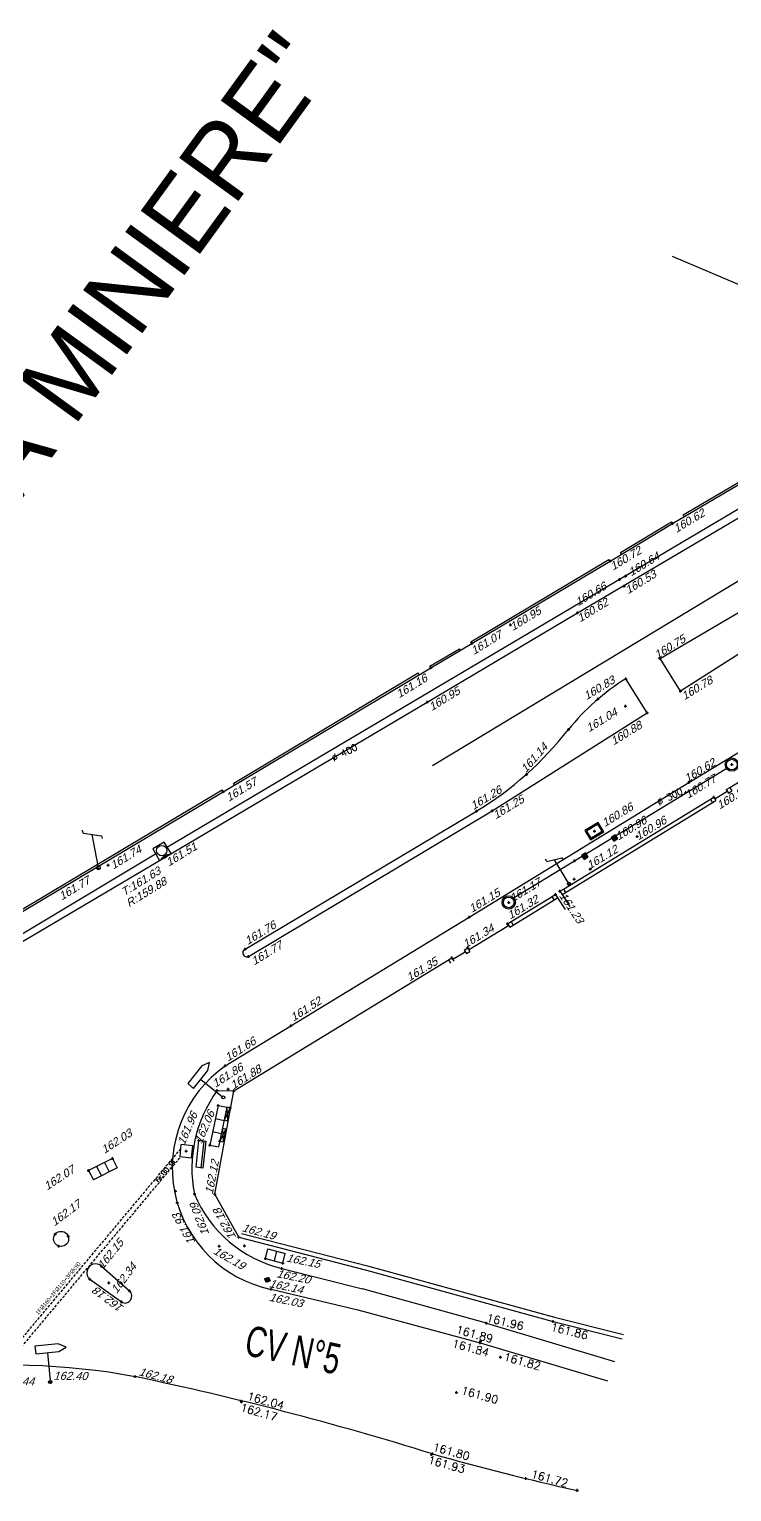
# Model space of a CAD drawing. Header units: metres. Extents: x 1633075 to 1634601, y 8175308 to 8177203.
# Drawn here: x 1633158.8 to 1633211.5, y 8175327.8 to 8175437.5 of the extents above; entities that cross this region are included whole.
import ezdxf

# ---------------------------------------------------------------- set-up
doc = ezdxf.new("R2010")
doc.units = ezdxf.units.M
doc.header["$LTSCALE"] = 2
doc.header["$PDMODE"] = 2
doc.header["$PDSIZE"] = 0.1
doc.linetypes.add('557', pattern=[0.15, 0.1, -0.05])
doc.linetypes.add('CONTINU', pattern=[0])
for name, color, linetype in [('C15785 - ASSAINIS', 6, 'Continuous'), ('C15785 - BORDURES', 7, 'CONTINU'), ('C15785 - EP', 4, 'Continuous'), ('C15785 - FOURREAU', 43, 'CONTINU'), ('C15785 - MOBILIER', 252, 'Continuous'), ('C15785 - MURS', 7, 'Continuous'), ('C15785 - POINT 2D', 7, 'Continuous'), ('C15785 - PTT', 3, 'Continuous'), ('C15785 - RECO-GÉN', 5, 'Continuous'), ('C15785 - TEXTE', 7, 'CONTINU'), ('C15785 - TOPO', 7, 'CONTINU'), ('C15785 - Z', 7, 'Continuous')]:
    doc.layers.add(name, color=color, linetype=linetype)
doc.styles.add('COMIC', font='comic.ttf', dxfattribs={"width": 0.7, "height": 4.584477})
doc.styles.add('SIMPLEX', font='simplex_.ttf', dxfattribs={"height": 0.6})
doc.styles.get("Standard").update_dxf_attribs({"font": 'arial.ttf'})

# ---------------------------------------------------------------- blocks, each defined once
blk = doc.blocks.new('BL16')
at = {"color": 0}
for p, q in [((0.5, 0.5), (-0.5, 0.5)), ((-0.5, 0.5), (-0.5, -0.5)), ((0.5, -0.5), (0.5, 0.5)), ((-0.5, -0.5), (0.5, -0.5))]:
    blk.add_line(p, q, dxfattribs=at)
blk = doc.blocks.new('U-GRILLC')
for p, q in [((0.5, 0.5), (-0.5, 0.5)), ((-0.5, 0.5), (-0.5, -0.5)), ((0.4, 0.3), (-0.4, 0.3)), ((0.4, 0.1), (-0.4, 0.1)), ((0.5, -0.5), (0.5, 0.5)), ((-0.5, -0.5), (0.5, -0.5)), ((0.4, -0.1), (-0.4, -0.1)), ((0.4, -0.3), (-0.4, -0.3))]:
    blk.add_line(p, q)
blk = doc.blocks.new('TAMPON')
blk.add_circle((0, 0), 0.5)

msp = doc.modelspace()

# ---------------------------------------------------------------- linework, layer by layer
at = {"layer": 'C15785 - ASSAINIS'}
for p, q in [((1633176.45, 8175343.77), (1633176.74, 8175343.91)), ((1633176.6, 8175343.49), (1633176.45, 8175343.77)), ((1633176.88, 8175343.63), (1633176.6, 8175343.49)), ((1633176.74, 8175343.91), (1633176.88, 8175343.63))]:
    msp.add_line(p, q, dxfattribs=at)
msp.add_circle((1633176.67, 8175343.7), 0.123, dxfattribs=at)
at = {"layer": 'C15785 - BORDURES'}
for points in [[(1633152.21, 8175365.49), (1633169.01, 8175375.41), (1633188.67, 8175387.03), (1633199.94, 8175393.73), (1633214.83, 8175402.49), (1633219.71, 8175405.38)], [(1633229.8, 8175401.97), (1633218.87, 8175394.97), (1633207.66, 8175387.84), (1633206.14, 8175390.29), (1633217.48, 8175396.94), (1633228.62, 8175403.58)], [(1633173.51, 8175359.74), (1633178.42, 8175362.75), (1633191.81, 8175370.91), (1633208.3, 8175381), (1633221.92, 8175389.25), (1633237.69, 8175398.95)], [(1633175.25, 8175367.96), (1633193.53, 8175378.88), (1633205.17, 8175386.23), (1633203.57, 8175388.78)], [(1633174.99, 8175368.49), (1633192.35, 8175378.84)], [(1633172.91, 8175357.89), (1633174.16, 8175357.87)], [(1633164.23, 8175344.72), (1633166.31, 8175342.87)], [(1633163.35, 8175343.74), (1633165.71, 8175342.05)], [(1633176.94, 8175342.99), (1633183.45, 8175341.44)], [(1633183.45, 8175341.44), (1633192.63, 8175338.98)], [(1633192.63, 8175338.98), (1633202.2, 8175336.13)]]:
    msp.add_lwpolyline(points, dxfattribs=at)
msp.add_lwpolyline([(1633189.05, 8175330.65, 0.023616), (1633166.74, 8175336.44, 0.023616)], format="xyb", dxfattribs=at)
msp.add_circle((1633161.19, 8175346.77), 0.565, dxfattribs=at)
for centre, radius, start, end in [((1633212.53, 8175374.31), 17.02, 121.7654, 141.1942), ((1633179.33, 8175400.47), 25.24, 301.037, 322.1529), ((1633175.11, 8175368.22), 0.293, 114.8378, 298.0784), ((1633178.84, 8175352.1), 9.31, 124.8648, 258.2583), ((1633180.89, 8175352.06), 9.89, 143.8295, 191.1755), ((1633163.78, 8175344.24), 0.66, 46.7809, 229.2262), ((1633165.99, 8175342.47), 0.508, 236.4465, 51.2549), ((1633157.34, 8175285.67), 51.63, 79.5099, 114.8661), ((1633237.52, 8175499.63), 175.79, 253.9965, 257.6502)]:
    msp.add_arc(centre, radius, start, end, dxfattribs=at)
at = {"layer": 'C15785 - EP', "linetype": 'CONTINU'}
msp.add_line((1633195.06, 8175372.3), (1633211.14, 8175382.07), dxfattribs=at)
for points in [[(1633214.12, 8175402.75), (1633169.18, 8175376.15)], [(1633168.27, 8175375.63), (1633134.79, 8175355.54)]]:
    msp.add_lwpolyline(points, dxfattribs=at)
at = {"layer": 'C15785 - EP', "flags": 128}
msp.add_lwpolyline([(1633168.93, 8175376.53), (1633168.07, 8175376.02), (1633168.58, 8175375.16), (1633169.44, 8175375.67)], close=True, dxfattribs=at)
at = {"layer": 'C15785 - EP'}
for centre, radius in [((1633211.52, 8175382.34), 0.4), ((1633168.74, 8175375.89), 0.389), ((1633194.78, 8175372.01), 0.4)]:
    msp.add_circle(centre, radius, dxfattribs=at)
msp.add_arc((1633169.51, 8175374.58), 1.05, 97.7215, 143.3577, dxfattribs=at)
at = {"layer": 'C15785 - FOURREAU', "color": 43, "linetype": '557'}
msp.add_lwpolyline([(1633170.15, 8175353.53), (1633156.17, 8175336.85), (1633156.68, 8175336.83), (1633170.18, 8175352.94)], dxfattribs=at)
at = {"layer": 'C15785 - MOBILIER'}
for p, q in [((1633172.33, 8175360.01), (1633171.76, 8175359.75)), ((1633172.2, 8175359.4), (1633172.33, 8175360.01)), ((1633171.76, 8175359.75), (1633170.69, 8175358.42)), ((1633171.13, 8175358.06), (1633172.2, 8175359.4)), ((1633170.69, 8175358.42), (1633171.13, 8175358.06)), ((1633171.67, 8175358.73), (1633173.27, 8175357.45)), ((1633171.32, 8175352.14), (1633171.53, 8175354.16)), ((1633171.53, 8175354.16), (1633172.04, 8175354.11)), ((1633171.89, 8175354.13), (1633171.68, 8175352.1)), ((1633172.04, 8175354.11), (1633171.83, 8175352.08)), ((1633171.83, 8175352.08), (1633171.32, 8175352.14)), ((1633160.97, 8175338.89), (1633159.23, 8175338.73)), ((1633159.23, 8175338.73), (1633159.29, 8175338.15)), ((1633159.29, 8175338.15), (1633161.02, 8175338.32)), ((1633160.16, 8175338.23), (1633160.36, 8175336.15)), ((1633161.57, 8175338.66), (1633160.97, 8175338.89)), ((1633161.02, 8175338.32), (1633161.57, 8175338.66))]:
    msp.add_line(p, q, dxfattribs=at)
msp.add_circle((1633173.36, 8175357.38), 0.114, dxfattribs=at)
msp.add_ellipse((1633160.37, 8175336.03), major_axis=(0.082, 0.082), ratio=1, start_param=5.593455316822223, end_param=11.87664062400181, dxfattribs=at)
at = {"layer": 'C15785 - MURS'}
for p, q in [((1633202.38, 8175397.59), (1633202.3, 8175397.72)), ((1633203.24, 8175398.11), (1633203.16, 8175398.24)), ((1633191.16, 8175390.9), (1633191.08, 8175391.03)), ((1633192.02, 8175391.41), (1633191.94, 8175391.54)), ((1633188.93, 8175389.59), (1633188.85, 8175389.72)), ((1633188.07, 8175389.08), (1633187.99, 8175389.21)), ((1633194.95, 8175370.57), (1633198.28, 8175372.6)), ((1633195.11, 8175370.31), (1633198.43, 8175372.35)), ((1633198.43, 8175372.35), (1633199.02, 8175371.47)), ((1633198.78, 8175372.6), (1633199.36, 8175371.71))]:
    msp.add_line(p, q, dxfattribs=at)
for points in [[(1633207.08, 8175400.42), (1633218.19, 8175406.97), (1633218.3, 8175413.05)], [(1633207.87, 8175401.06), (1633218.04, 8175407.05), (1633218.15, 8175412.92)], [(1633203.16, 8175398.24), (1633207, 8175400.55)], [(1633207.08, 8175400.42), (1633207, 8175400.55)], [(1633207.94, 8175400.93), (1633207.87, 8175401.06)], [(1633202.38, 8175397.59), (1633207.08, 8175400.42)], [(1633191.94, 8175391.54), (1633202.3, 8175397.72)], [(1633192.02, 8175391.41), (1633202.38, 8175397.59)], [(1633211.36, 8175380.63), (1633232.37, 8175393.5)], [(1633188.85, 8175389.72), (1633191.08, 8175391.03)], [(1633188.93, 8175389.59), (1633192.02, 8175391.41)], [(1633173.35, 8175380.31), (1633188.93, 8175389.59)], [(1633174.14, 8175380.95), (1633187.99, 8175389.21)], [(1633174.21, 8175380.83), (1633174.13, 8175380.95)], [(1633141.82, 8175373.52), (1633148.67, 8175365.59), (1633173.35, 8175380.31)], [(1633141.93, 8175373.61), (1633148.7, 8175365.79), (1633173.28, 8175380.44)], [(1633173.35, 8175380.31), (1633173.28, 8175380.44)], [(1633198.88, 8175373.01), (1633210.16, 8175379.9)], [(1633209.91, 8175379.74), (1633210.06, 8175379.48)], [(1633210.16, 8175379.9), (1633210.32, 8175379.64)], [(1633210.24, 8175379.77), (1633211.18, 8175380.34)], [(1633211.1, 8175380.47), (1633211.36, 8175380.63)], [(1633211.1, 8175380.47), (1633211.26, 8175380.21)], [(1633211.26, 8175380.21), (1633211.51, 8175380.37)], [(1633211.36, 8175380.63), (1633211.51, 8175380.37)], [(1633199.04, 8175372.75), (1633210.32, 8175379.64)], [(1633198.02, 8175372.45), (1633198.28, 8175372.6)], [(1633198.02, 8175372.45), (1633198.17, 8175372.19)], [(1633198.17, 8175372.19), (1633198.43, 8175372.35)], [(1633198.28, 8175372.6), (1633198.43, 8175372.35)], [(1633198.62, 8175372.85), (1633198.88, 8175373.01)], [(1633198.62, 8175372.85), (1633198.78, 8175372.6)], [(1633198.78, 8175372.6), (1633199.03, 8175372.75)], [(1633198.88, 8175373.01), (1633199.03, 8175372.75)], [(1633191.77, 8175368.46), (1633194.77, 8175370.28)], [(1633194.69, 8175370.41), (1633194.95, 8175370.57)], [(1633194.69, 8175370.41), (1633194.85, 8175370.15)], [(1633194.85, 8175370.15), (1633195.11, 8175370.31)], [(1633194.95, 8175370.57), (1633195.11, 8175370.31)], [(1633174.53, 8175346.91), (1633172.72, 8175350.13), (1633174.16, 8175357.87), (1633190.5, 8175367.86)], [(1633190.25, 8175367.71), (1633190.41, 8175367.45)], [(1633190.5, 8175367.86), (1633190.66, 8175367.61)], [(1633190.58, 8175367.74), (1633191.52, 8175368.3)], [(1633191.44, 8175368.43), (1633191.7, 8175368.59)], [(1633191.44, 8175368.43), (1633191.6, 8175368.17)], [(1633191.6, 8175368.17), (1633191.85, 8175368.33)], [(1633191.7, 8175368.59), (1633191.85, 8175368.33)]]:
    msp.add_lwpolyline(points, dxfattribs=at)
at = {"layer": 'C15785 - POINT 2D'}
for p in [(1633207.08, 8175400.42), (1633202.38, 8175397.59), (1633203.09, 8175396.21), (1633203.55, 8175396.47), (1633203.43, 8175395.71), (1633194.9, 8175392.82), (1633199.94, 8175393.73), (1633192.02, 8175391.41), (1633188.93, 8175389.59), (1633206.14, 8175390.29), (1633203.57, 8175388.78), (1633207.66, 8175387.84), (1633188.67, 8175387.03), (1633201.46, 8175387.24), (1633203.54, 8175386.73), (1633205.17, 8175386.23), (1633199.27, 8175384.98), (1633211.52, 8175382.34), (1633196.1, 8175381.6), (1633208.3, 8175381), (1633173.35, 8175380.31), (1633208.06, 8175380.26), (1633210.16, 8175379.9), (1633192.35, 8175378.84), (1633193.53, 8175378.88), (1633201.79, 8175377.34), (1633202.71, 8175376.84), (1633204.41, 8175376.94), (1633169.01, 8175375.41), (1633200.49, 8175375.47), (1633163.98, 8175374.56), (1633164.73, 8175374.81), (1633199.72, 8175375.12), (1633200.9, 8175374.49), (1633199.31, 8175373.36), (1633199.69, 8175373.75), (1633194.78, 8175372.01), (1633198.28, 8175372.6), (1633198.62, 8175372.85), (1633191.81, 8175370.91), (1633194.69, 8175370.41), (1633174.99, 8175368.49), (1633175.25, 8175367.96), (1633190.5, 8175367.86), (1633191.7, 8175368.59), (1633178.42, 8175362.75), (1633173.51, 8175359.74), (1633172.91, 8175357.89), (1633173.72, 8175357.99), (1633174.16, 8175357.87), (1633172.98, 8175356.77), (1633173.88, 8175356.59), (1633170.58, 8175353.35), (1633171.53, 8175354.16), (1633172.36, 8175353.81), (1633173.09, 8175354.1), (1633165.04, 8175352.81), (1633163.25, 8175351.9), (1633169.78, 8175350.36), (1633171.19, 8175350.14), (1633172.72, 8175350.13), (1633169.9, 8175349.5), (1633160.75, 8175347.12), (1633161.71, 8175346.98), (1633174.53, 8175346.91), (1633161.02, 8175346.23), (1633173.04, 8175346.23), (1633174.96, 8175346.25), (1633164.23, 8175344.72), (1633176.52, 8175345.29), (1633177.75, 8175344.55), (1633177.82, 8175344.95), (1633163.35, 8175343.74), (1633164.78, 8175343.48), (1633176.66, 8175343.7), (1633166.31, 8175342.87), (1633176.94, 8175342.99), (1633165.71, 8175342.05), (1633193.12, 8175340.46, 161.96), (1633198.12, 8175340.57, 161.86), (1633192.67, 8175339.09, 161.89), (1633192.63, 8175338.98, 161.84), (1633194.16, 8175337.9, 161.82), (1633160.37, 8175336.03), (1633166.74, 8175336.44), (1633190.87, 8175335.26, 161.9), (1633174.69, 8175334.61, 162.04), (1633174.72, 8175334.56, 162.17), (1633188.99, 8175330.59, 161.93), (1633189.05, 8175330.65, 161.8), (1633196.05, 8175328.8, 161.72), (1633199.92, 8175327.92, 161.67), (1633199.92, 8175327.91, 161.8)]:
    msp.add_point(p, dxfattribs=at)
at = {"layer": 'C15785 - PTT'}
for p, q in [((1633201.49, 8175378), (1633200.5, 8175377.39)), ((1633201.46, 8175377.87), (1633200.62, 8175377.36)), ((1633201.79, 8175377.34), (1633201.46, 8175377.87)), ((1633201.92, 8175377.31), (1633201.49, 8175378)), ((1633162.84, 8175377.19), (1633162.8, 8175377.43)), ((1633162.84, 8175377.19), (1633164.22, 8175377.01)), ((1633163.96, 8175374.74), (1633163.53, 8175377.1)), ((1633164.22, 8175377.01), (1633164.26, 8175376.79)), ((1633200.5, 8175377.39), (1633200.92, 8175376.7)), ((1633200.62, 8175377.36), (1633200.95, 8175376.82)), ((1633200.92, 8175376.7), (1633201.92, 8175377.31)), ((1633200.95, 8175376.82), (1633201.79, 8175377.34)), ((1633197.64, 8175375.08), (1633198.77, 8175375.34)), ((1633198.77, 8175375.34), (1633198.87, 8175375.19)), ((1633197.64, 8175375.08), (1633197.54, 8175375.25)), ((1633199.24, 8175373.5), (1633198.21, 8175375.21)), ((1633172.98, 8175356.77), (1633172.36, 8175353.81)), ((1633172.98, 8175356.77), (1633173.62, 8175356.64)), ((1633172.77, 8175355.79), (1633173.42, 8175355.66)), ((1633173.62, 8175356.64), (1633173.01, 8175353.68)), ((1633173.88, 8175356.59), (1633173.42, 8175355.67)), ((1633173.68, 8175355.61), (1633173.42, 8175355.67)), ((1633173.88, 8175356.59), (1633173.62, 8175356.65)), ((1633173.62, 8175356.64), (1633173.68, 8175355.61)), ((1633173.88, 8175356.59), (1633173.68, 8175355.61)), ((1633172.57, 8175354.82), (1633173.21, 8175354.68)), ((1633173.56, 8175355.03), (1633173.09, 8175354.1)), ((1633173.3, 8175355.08), (1633173.35, 8175354.05)), ((1633173.3, 8175355.08), (1633173.56, 8175355.03)), ((1633173.56, 8175355.03), (1633173.35, 8175354.05)), ((1633172.36, 8175353.81), (1633173.01, 8175353.68)), ((1633173.09, 8175354.1), (1633173.35, 8175354.05)), ((1633165.04, 8175352.81), (1633163.25, 8175351.9)), ((1633164.44, 8175352.51), (1633164.8, 8175351.8)), ((1633165.04, 8175352.81), (1633165.4, 8175352.1)), ((1633163.25, 8175351.9), (1633163.61, 8175351.19)), ((1633165.4, 8175352.1), (1633163.61, 8175351.19)), ((1633163.84, 8175352.2), (1633164.21, 8175351.49)), ((1633176.52, 8175345.29), (1633176.71, 8175346.02)), ((1633176.71, 8175346.02), (1633178.01, 8175345.68)), ((1633177.36, 8175345.85), (1633177.17, 8175345.12)), ((1633176.52, 8175345.29), (1633177.82, 8175344.95)), ((1633177.82, 8175344.95), (1633178.01, 8175345.68))]:
    msp.add_line(p, q, dxfattribs=at)
for centre, radius in [((1633163.99, 8175374.6), 0.139), ((1633199.3, 8175373.4), 0.116)]:
    msp.add_circle(centre, radius, dxfattribs=at)
msp.add_point((1633201.21, 8175377.35), dxfattribs=at)
at = {"layer": 'C15785 - RECO-GÉN', "color": 4}
msp.add_line((1633213.62, 8175397.06), (1633189.05, 8175382.26), dxfattribs=at)
at = {"layer": 'C15785 - RECO-GÉN', "color": 4, "elevation": 159.88, "flags": 128}
msp.add_lwpolyline([(1633226.31, 8175405.26), (1633220.56, 8175414.73), (1633207.06, 8175420.45)], dxfattribs=at)
at = {"layer": 'C15785 - TOPO'}
for points in [[(1633174.53, 8175346.91), (1633184.11, 8175344.43)], [(1633174.73, 8175347.17), (1633184.18, 8175344.76)], [(1633184.18, 8175344.76), (1633198.21, 8175340.9), (1633203.4, 8175339.59)], [(1633177.75, 8175344.55), (1633183.8, 8175343.03)], [(1633184.11, 8175344.43), (1633198.12, 8175340.57), (1633203.29, 8175339.27)], [(1633193.12, 8175340.46), (1633183.8, 8175343.03)], [(1633193.12, 8175340.46), (1633202.71, 8175337.58)]]:
    msp.add_lwpolyline(points, dxfattribs=at)
msp.add_arc((1633180, 8175353.84), 9.56, 202.8029, 256.4004, dxfattribs=at)

# ---------------------------------------------------------------- block references
at = {"layer": 'C15785 - EP', "rotation": 359.5000271160415}
for p in [(1633211.52, 8175382.34), (1633194.78, 8175372.01)]:
    msp.add_blockref('TAMPON', p, dxfattribs=at)
at = {"layer": 'C15785 - EP'}
for name, p, xscale, yscale, zscale, rotation in [('U-GRILLC', (1633202.71, 8175376.84), 0.3499999998531911, 0.3499999998531911, 0.3499999998531911, 214.9506875970177), ('U-GRILLC', (1633200.49, 8175375.47), 0.3499999998531911, 0.3499999998531911, 0.3499999998531911, 214.9506875970177), ('BL16', (1633170.58, 8175353.35), 0.9000000000267651, 0.9000000000267651, 0.9000000000267651, 174.2206391661882)]:
    msp.add_blockref(name, p, dxfattribs=dict(at, xscale=xscale, yscale=yscale, zscale=zscale, rotation=rotation))

# ---------------------------------------------------------------- texts
at = {"layer": 'C15785 - EP', "linetype": 'CONTINU', "style": 'SIMPLEX'}
for s, p in [('%%C 400', (1633181.64, 8175382.56)), ('%%C 300', (1633206.06, 8175379.25))]:
    msp.add_text(s, height=0.5, rotation=26.5932, dxfattribs=at).set_placement(p)
at = {"layer": 'C15785 - EP', "oblique": 18}
for s, p in [('T:161.63', (1633165.91, 8175372.45, 160.15)), ('R:159.88', (1633166.28, 8175371.62, 160.15))]:
    msp.add_text(s, height=0.6, rotation=31.6644, dxfattribs=at).set_placement(p)
at = {"layer": 'C15785 - FOURREAU', "color": 43, "linetype": 'Continuous', "style": 'SIMPLEX'}
msp.add_text('Fe:161.16', height=0.3, rotation=49.8824, dxfattribs=at).set_placement((1633168.46, 8175351, 149.78))
at = {"layer": 'C15785 - FOURREAU', "color": 43, "linetype": 'Continuous'}
msp.add_text('1F%%C160+2F%%c110+3F%%cc90 ', height=0.3, rotation=50.0719, dxfattribs=at).set_placement((1633159.47, 8175341.05))
at = {"layer": 'C15785 - TEXTE', "style": 'COMIC'}
msp.add_text('"LA MINIERE"', height=5.5014, rotation=53.9854, dxfattribs=at).set_placement((1633154.1, 8175396.55))
at = {"layer": 'C15785 - TEXTE', "style": 'COMIC', "width": 0.7}
msp.add_text('CV N%%D5', height=2.292, rotation=347.8932, dxfattribs=at).set_placement((1633174.85, 8175338.09))
at = {"layer": 'C15785 - Z', "oblique": 18}
for s, rotation, p in [(' 160.62', 391.1489, (1633207.16, 8175399.58, 160.62)), (' 160.72', 391.1489, (1633202.4, 8175396.76, 160.72)), (' 160.64', 391.5051, (1633203.77, 8175396.32, 160.64)), (' 160.53', 391.5051, (1633203.53, 8175394.98, 160.53)), (' 160.66', 391.5051, (1633199.79, 8175394.08, 160.66)), (' 160.95', 391.5051, (1633194.89, 8175392.23, 160.95)), (' 160.62', 391.5051, (1633199.93, 8175392.87, 160.62)), (' 161.07', 391.5051, (1633191.96, 8175390.43, 161.07)), (' 160.75', 391.5051, (1633205.72, 8175390.12, 160.75)), (' 161.16', 391.5051, (1633186.35, 8175387.18, 161.16)), (' 160.83', 391.5051, (1633200.42, 8175387.04, 160.83)), (' 160.78', 391.5051, (1633207.76, 8175387.03, 160.78)), (' 160.95', 391.5051, (1633188.8, 8175386.22, 160.95)), (' 161.04', 391.5051, (1633200.6, 8175384.63, 161.04)), (' 160.88', 391.5051, (1633202.45, 8175383.65, 160.88)), (' 161.14', 408.8157, (1633195.91, 8175381.5, 161.14)), (' 160.62', 391.5051, (1633207.97, 8175380.85, 160.62)), (' 161.57', 391.5051, (1633173.57, 8175379.42, 161.57)), (' 161.26', 391.5051, (1633191.93, 8175378.8, 161.26)), (' 160.77', 391.5051, (1633208.03, 8175379.64, 160.77)), (' 160.80', 391.5051, (1633210.4, 8175378.84, 160.79)), (' 161.25', 391.5051, (1633193.61, 8175378.1, 161.25)), (' 160.86', 391.5051, (1633201.79, 8175377.52, 160.86)), (' 160.96', 391.5051, (1633202.81, 8175376.52, 160.96)), (' 160.96', 391.5051, (1633204.3, 8175376.52, 160.96)), (' 161.51', 391.5051, (1633169.07, 8175374.56, 161.51)), (' 161.74', 391.5051, (1633164.9, 8175374.34, 161.74)), (' 161.12', 391.5051, (1633200.65, 8175374.34, 161.12)), (' 161.77', 391.5051, (1633161.04, 8175372.02, 161.77)), (' 161.15', 391.5051, (1633191.81, 8175371.09, 161.15)), (' 161.17', 391.5051, (1633194.88, 8175371.88, 161.17)), (' 161.32', 391.5051, (1633194.69, 8175370.59, 161.32)), (' 161.23', 663.5579, (1633198.4, 8175372.7, 161.23)), (' 161.76', 391.5051, (1633174.99, 8175368.67, 161.76)), (' 161.34', 391.5051, (1633191.35, 8175368.43, 161.34)), (' 161.77', 391.5051, (1633175.48, 8175367.15, 161.77)), (' 161.35', 391.5051, (1633187.12, 8175365.94, 161.35)), (' 161.52', 392.5768, (1633178.43, 8175362.93, 161.52)), (' 161.66', 392.5768, (1633173.51, 8175359.92, 161.66)), (' 161.86', 392.5768, (1633172.56, 8175357.96, 161.86)), (' 161.88', 392.5768, (1633173.92, 8175357.83, 161.88)), (' 161.96', 426.8418, (1633170.35, 8175353.53, 161.96)), (' 162.06', 426.8418, (1633171.64, 8175353.64, 162.06)), (' 162.03', 393.3564, (1633164.24, 8175353, 162.03)), (' 162.07', 393.3564, (1633159.94, 8175350.26, 162.07)), (' 162.12', 439.2851, (1633172.52, 8175349.85, 162.12)), (' 162.17', 396.7709, (1633160.5, 8175347.56, 162.17)), (' 162.09', 471.3385, (1633172.41, 8175346.93, 162.09)), (' 162.18', 478.7946, (1633174.46, 8175346.69, 162.18)), (' 161.93', 478.6866, (1633171.4, 8175346.32, 161.93)), (' 162.15', 411.0105, (1633164.17, 8175344.27, 162.15)), (' 162.19', 704.8771, (1633174.49, 8175347.42, 162.19)), (' 162.19', 690.294, (1633172.34, 8175345.82, 162.19)), (' 162.34', 413.3461, (1633165.22, 8175342.43, 162.34)), (' 162.15', 708.5272, (1633177.82, 8175345.13, 162.15)), (' 162.14', 708.5272, (1633176.53, 8175343.21, 162.14)), (' 162.20', 708.5272, (1633177.08, 8175343.95, 162.2)), (' 162.18', 503.3461, (1633166.15, 8175341.53, 162.18)), (' 162.03', 708.5272, (1633176.53, 8175342.18, 162.03)), (' 162.18', 705.1445, (1633166.74, 8175336.62, 162.18)), (' 162.44', 359.5, (1633156.38, 8175335.82, 162.44)), (' 162.40', 359.5, (1633160.37, 8175336.21, 162.4))]:
    msp.add_text(s, height=0.6, rotation=rotation, dxfattribs=at).set_placement(p)
at = {"layer": 'C15785 - Z', "style": 'SIMPLEX'}
for s, rotation, p in [(' 161.89', 704.4264, (1633190.38, 8175339.83)), (' 161.96', 706.1272, (1633192.67, 8175340.69)), (' 161.86', 706.1272, (1633197.5, 8175340)), (' 161.84', 704.4264, (1633190.09, 8175338.79)), (' 161.82', 704.4264, (1633193.96, 8175337.78)), (' 162.04', 704.4264, (1633174.71, 8175334.83)), (' 161.90', 704.4264, (1633190.77, 8175335.26)), (' 162.17', 704.4264, (1633174.2, 8175333.98)), (' 161.93', 704.6724, (1633188.28, 8175330.05)), (' 161.80', 704.6724, (1633188.63, 8175331.01)), (' 161.72', 704.6724, (1633196.01, 8175328.99))]:
    msp.add_text(s, height=0.6, rotation=rotation, dxfattribs=at).set_placement(p)

doc.saveas('drawing.dxf')
